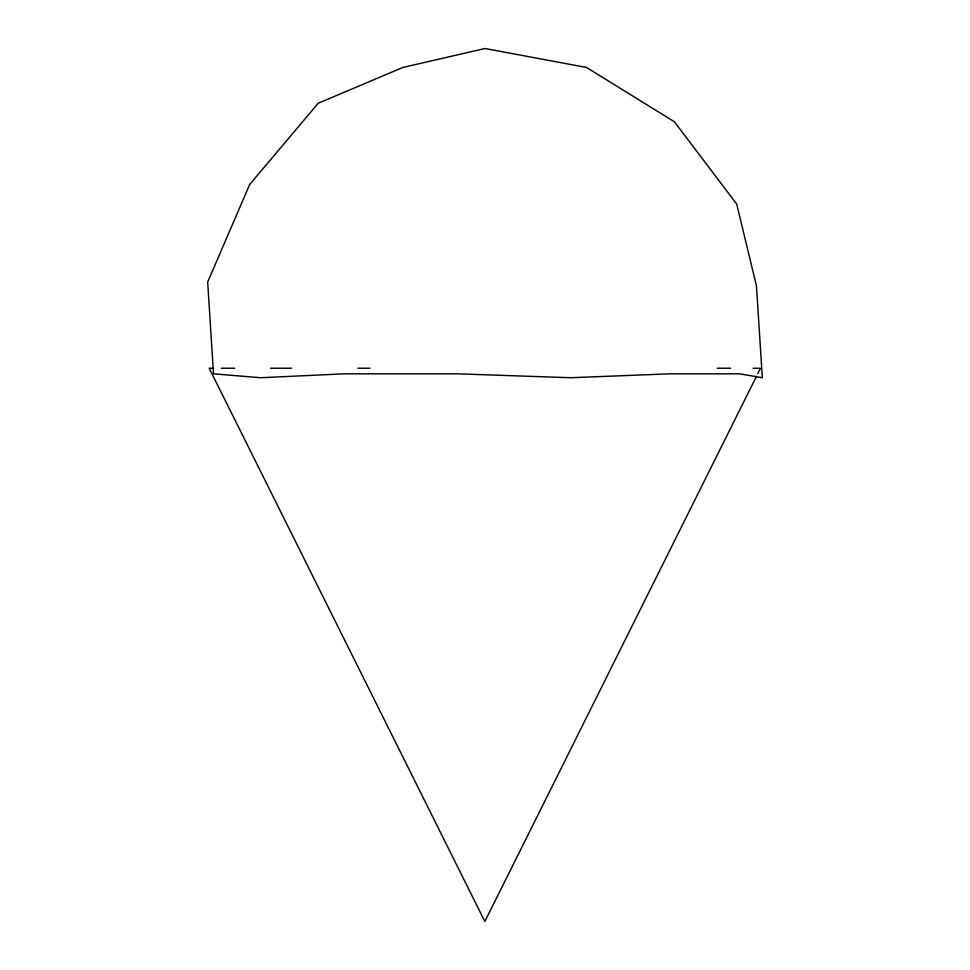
<?xml version="1.0" encoding="UTF-8"?>
<svg xmlns="http://www.w3.org/2000/svg" width="970" height="970" viewBox="0 0 970 970"><rect width="100%" height="100%" fill="white"/><g stroke="black" fill="none" stroke-linecap="round" stroke-linejoin="round"><path stroke-width="1.45" d="M756.454 376.372L484.842 921.5L209.18 368.236L213.655 368.236M757.8 373.656L760.504 368.236L753.047 368.236M221.305 368.236L234.74 368.236M270.557 368.236L291.63 368.236M357.966 368.236L369.982 368.236M717.206 368.236L730.665 368.236M249.678 184.482L207.677 282.088L213.521 373.838L260.639 377.73L344.362 373.838L457.852 373.838L570.699 377.73L669.567 373.838L739.71 373.838L762.323 377.73L756.479 285.992L736.703 204.064L674.356 121.735L586.51 67.451L485 48.5L402.877 67.451L318.208 103.256L249.678 184.482"/></g></svg>
